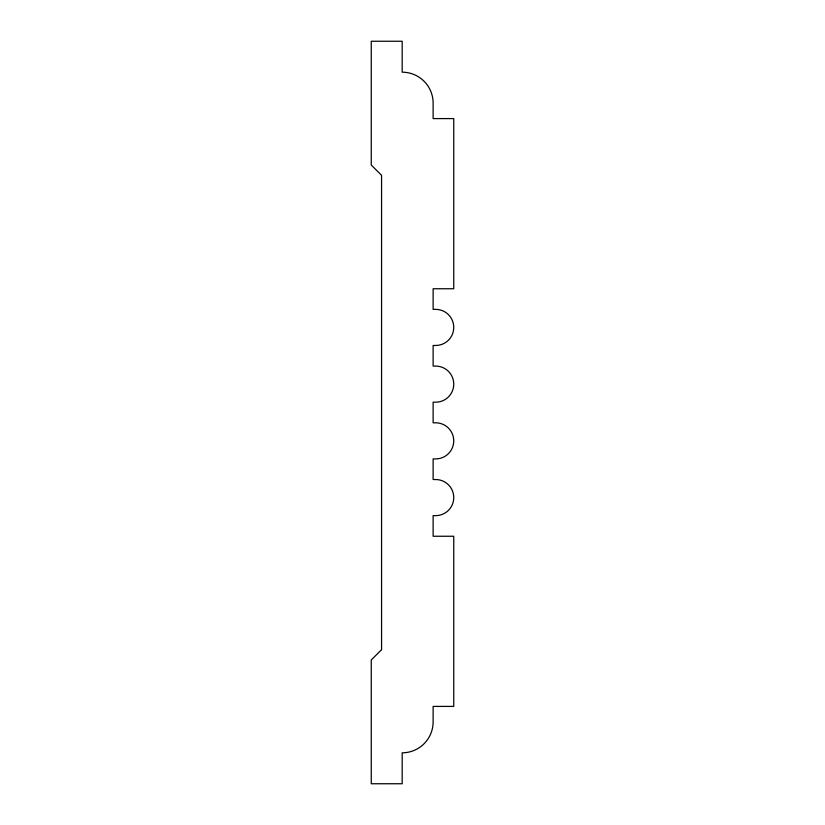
<?xml version="1.0" encoding="UTF-8"?>
<svg xmlns="http://www.w3.org/2000/svg" width="825" height="825" viewBox="0 0 825 825"><rect width="100%" height="100%" fill="white"/><g stroke="black" fill="none" stroke-linecap="round" stroke-linejoin="round"><path stroke-width="1.24" d="M381.562 649.677L371.25 659.99L371.25 783.75L402.188 783.75L402.188 752.812A30.938 30.938 0 0 0 433.125 721.875L433.125 706.406L453.75 706.406L453.75 536.25L433.125 536.25L433.125 515.625L435.703 515.625A18.047 18.047 0 0 0 453.75 497.578A18.047 18.047 0 0 0 435.703 479.531L433.125 479.531L433.125 458.906L435.703 458.906A18.047 18.047 0 0 0 453.75 440.859A18.047 18.047 0 0 0 435.703 422.812L433.125 422.812L433.125 402.188L435.703 402.188A18.047 18.047 0 0 0 453.75 384.141A18.047 18.047 0 0 0 435.703 366.094L433.125 366.094L433.125 345.469L435.703 345.469A18.047 18.047 0 0 0 453.75 327.422A18.047 18.047 0 0 0 435.703 309.375L433.125 309.375L433.125 288.75L453.75 288.75L453.75 118.594L433.125 118.594L433.125 103.125A30.938 30.938 0 0 0 402.188 72.188L402.188 41.25L371.25 41.25L371.25 165.01L381.562 175.323L381.562 649.677"/></g></svg>
